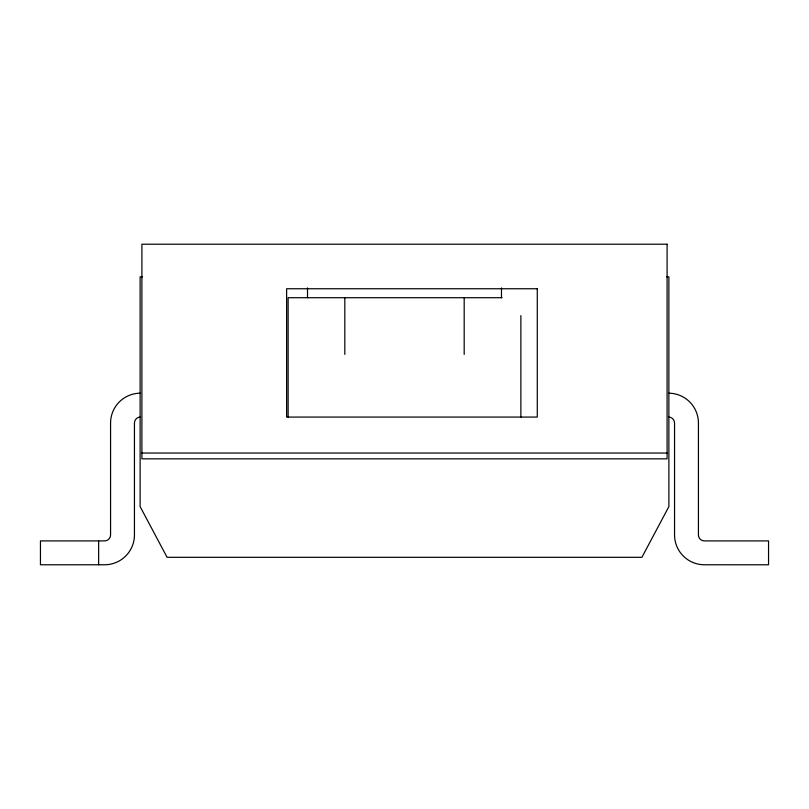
<?xml version="1.0" encoding="UTF-8"?>
<svg xmlns="http://www.w3.org/2000/svg" width="809" height="809" viewBox="0 0 809 809"><rect width="100%" height="100%" fill="white"/><g stroke="black" fill="none" stroke-linecap="round" stroke-linejoin="round"><path stroke-width="1.21" d="M142.515 276.82L140.119 276.82L140.119 506.586L167.089 557.32L641.911 557.32L668.881 506.586L668.881 276.82L666.485 276.82M502.065 297.712L288.125 297.712L288.125 417.07M141.909 453.04L667.091 453.04M520.875 315.611L520.875 417.07M501.479 287.883L501.479 297.712M464.184 297.712L464.184 354.403M344.816 297.712L344.816 354.403M307.521 287.883L307.521 297.712M98.637 540.908L98.637 564.783M668.881 417.08A5.966 5.966 0 0 1 674.554 423.036L674.554 534.941A29.842 29.842 0 0 0 704.396 564.773L768.55 564.783L768.55 540.908L704.396 540.908A5.966 5.966 0 0 1 698.43 534.941L698.43 423.036A29.842 29.842 0 0 0 668.881 393.194M140.119 417.08A5.966 5.966 0 0 0 134.446 423.036L134.446 534.941A29.842 29.842 0 0 1 104.604 564.773L40.45 564.783L40.45 540.908L104.604 540.908A5.966 5.966 0 0 0 110.57 534.941L110.57 423.036A29.842 29.842 0 0 1 140.119 393.194M667.091 244.217L141.909 244.217L141.909 458.845L667.091 458.845L667.091 244.217M537.287 288.752L286.629 288.752L286.629 417.07L537.287 417.07L537.287 288.752"/></g></svg>
